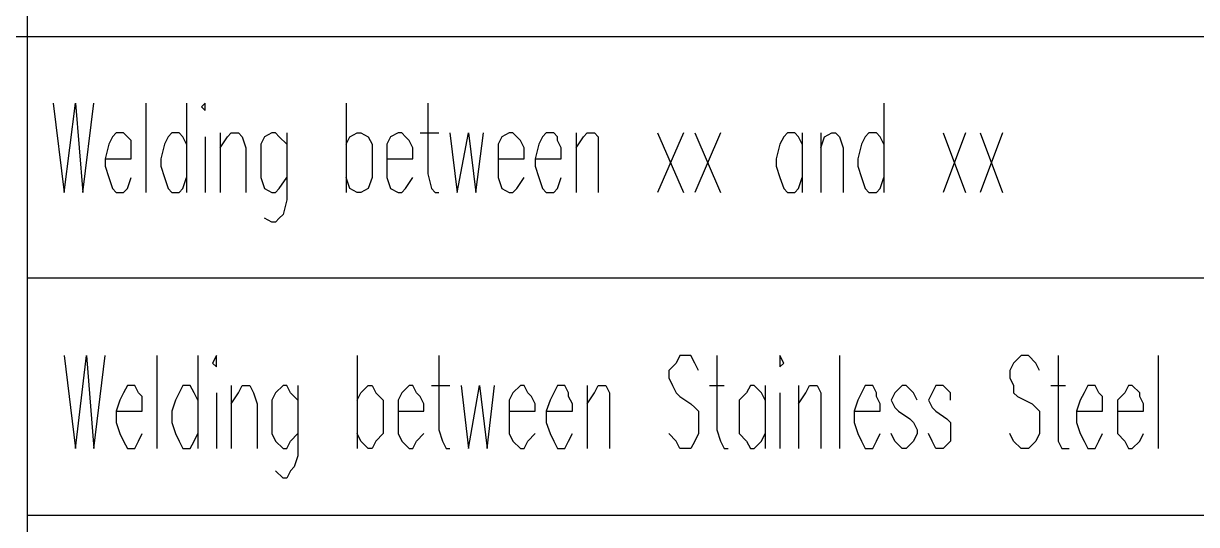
# Model space of a CAD drawing. Extents: x 0.3 to 16.2, y 0.3 to 22.9.
# Drawn here: x 13.693 to 14.748, y 19.825 to 20.275 of the extents above; entities that cross this region are included whole.
import ezdxf

# ---------------------------------------------------------------- set-up
doc = ezdxf.new("R2010")
doc.units = 0
doc.header["$MEASUREMENT"] = 0
doc.linetypes.add('AUSGEZOGEN', pattern=[0])
doc.layers.get('0').update_dxf_attribs({"linetype": 'AUSGEZOGEN'})

msp = doc.modelspace()

# ---------------------------------------------------------------- linework, layer by layer
for points in [[(13.6967, 21.5533), (13.6967, 17.6833)], [(13.5633, 20.2633), (15.9833, 20.2633)], [(13.72, 20.2033), (13.73, 20.1233), (13.73, 20.1233), (13.74, 20.2033), (13.74, 20.2033), (13.7467, 20.1233), (13.7467, 20.1233), (13.7567, 20.2033)], [(13.8033, 20.2033), (13.8033, 20.1233)], [(13.84, 20.2033), (13.84, 20.1233)], [(13.8533, 20.2), (13.8567, 20.1967), (13.8567, 20.1967), (13.8567, 20.2033), (13.8567, 20.2033), (13.8533, 20.2), (13.8533, 20.2)], [(13.9833, 20.2033), (13.9833, 20.1233)], [(14.0567, 20.2033), (14.0567, 20.14), (14.0567, 20.14), (14.06, 20.1267), (14.06, 20.1267), (14.0633, 20.1233), (14.0633, 20.1233), (14.0667, 20.1233)], [(14.4667, 20.2033), (14.4667, 20.1233)], [(13.7667, 20.1533), (13.79, 20.1533), (13.79, 20.1533), (13.79, 20.1633), (13.79, 20.1633), (13.79, 20.17), (13.79, 20.17), (13.7867, 20.1733), (13.7867, 20.1733), (13.7833, 20.1767), (13.7833, 20.1767), (13.7767, 20.1767), (13.7767, 20.1767), (13.7733, 20.1733), (13.7733, 20.1733), (13.77, 20.1667), (13.77, 20.1667), (13.7667, 20.1533), (13.7667, 20.1533), (13.7667, 20.1467), (13.7667, 20.1467), (13.77, 20.1367), (13.77, 20.1367), (13.7733, 20.1267), (13.7733, 20.1267), (13.7767, 20.1233), (13.7767, 20.1233), (13.7833, 20.1233), (13.7833, 20.1233), (13.7867, 20.1267), (13.7867, 20.1267), (13.79, 20.1367)], [(13.84, 20.1667), (13.8367, 20.1733), (13.8367, 20.1733), (13.8333, 20.1767), (13.8333, 20.1767), (13.8267, 20.1767), (13.8267, 20.1767), (13.8233, 20.1733), (13.8233, 20.1733), (13.82, 20.1667), (13.82, 20.1667), (13.8167, 20.1533), (13.8167, 20.1533), (13.8167, 20.1467), (13.8167, 20.1467), (13.82, 20.1367), (13.82, 20.1367), (13.8233, 20.1267), (13.8233, 20.1267), (13.8267, 20.1233), (13.8267, 20.1233), (13.8333, 20.1233), (13.8333, 20.1233), (13.8367, 20.1267), (13.8367, 20.1267), (13.84, 20.1367)], [(13.8567, 20.1733), (13.8567, 20.1233)], [(13.87, 20.1767), (13.87, 20.1233)], [(13.87, 20.1633), (13.8767, 20.1733), (13.8767, 20.1733), (13.88, 20.1767), (13.88, 20.1767), (13.8867, 20.1767), (13.8867, 20.1767), (13.89, 20.1733), (13.89, 20.1733), (13.8933, 20.1633), (13.8933, 20.1633), (13.8933, 20.1233)], [(13.93, 20.1667), (13.9233, 20.1733), (13.9233, 20.1733), (13.92, 20.1767), (13.92, 20.1767), (13.9167, 20.1767), (13.9167, 20.1767), (13.91, 20.1733), (13.91, 20.1733), (13.9067, 20.1667), (13.9067, 20.1667), (13.9067, 20.1367), (13.9067, 20.1367), (13.91, 20.1267), (13.91, 20.1267), (13.9167, 20.1233), (13.9167, 20.1233), (13.92, 20.1233), (13.92, 20.1233), (13.9233, 20.1267), (13.9233, 20.1267), (13.93, 20.1367)], [(13.93, 20.1767), (13.93, 20.1167), (13.93, 20.1167), (13.9267, 20.1033), (13.9267, 20.1033), (13.9233, 20.1), (13.9233, 20.1), (13.92, 20.0967), (13.92, 20.0967), (13.9167, 20.0967), (13.9167, 20.0967), (13.91, 20.1)], [(13.9833, 20.1667), (13.9867, 20.1733), (13.9867, 20.1733), (13.9933, 20.1767), (13.9933, 20.1767), (13.9967, 20.1767), (13.9967, 20.1767), (14.0033, 20.1733), (14.0033, 20.1733), (14.0067, 20.1667), (14.0067, 20.1667), (14.0067, 20.1367), (14.0067, 20.1367), (14.0033, 20.1267), (14.0033, 20.1267), (13.9967, 20.1233), (13.9967, 20.1233), (13.9933, 20.1233), (13.9933, 20.1233), (13.9867, 20.1267), (13.9867, 20.1267), (13.9833, 20.1367)], [(14.02, 20.1533), (14.0433, 20.1533), (14.0433, 20.1533), (14.0433, 20.1633), (14.0433, 20.1633), (14.04, 20.17), (14.04, 20.17), (14.0367, 20.1733), (14.0367, 20.1733), (14.0333, 20.1767), (14.0333, 20.1767), (14.03, 20.1767), (14.03, 20.1767), (14.0233, 20.1733), (14.0233, 20.1733), (14.02, 20.1667), (14.02, 20.1667), (14.02, 20.1367), (14.02, 20.1367), (14.0233, 20.1267), (14.0233, 20.1267), (14.03, 20.1233), (14.03, 20.1233), (14.0333, 20.1233), (14.0333, 20.1233), (14.0367, 20.1267), (14.0367, 20.1267), (14.0433, 20.1367)], [(14.05, 20.1767), (14.0667, 20.1767)], [(14.0767, 20.1767), (14.0833, 20.1233), (14.0833, 20.1233), (14.0933, 20.1767), (14.0933, 20.1767), (14.1, 20.1233), (14.1, 20.1233), (14.1067, 20.1767)], [(14.12, 20.1533), (14.1433, 20.1533), (14.1433, 20.1533), (14.1433, 20.1633), (14.1433, 20.1633), (14.14, 20.17), (14.14, 20.17), (14.1367, 20.1733), (14.1367, 20.1733), (14.1333, 20.1767), (14.1333, 20.1767), (14.13, 20.1767), (14.13, 20.1767), (14.1233, 20.1733), (14.1233, 20.1733), (14.12, 20.1667), (14.12, 20.1667), (14.12, 20.1367), (14.12, 20.1367), (14.1233, 20.1267), (14.1233, 20.1267), (14.13, 20.1233), (14.13, 20.1233), (14.1333, 20.1233), (14.1333, 20.1233), (14.1367, 20.1267), (14.1367, 20.1267), (14.1433, 20.1367)], [(14.1533, 20.1533), (14.1767, 20.1533), (14.1767, 20.1533), (14.1767, 20.1633), (14.1767, 20.1633), (14.1733, 20.17), (14.1733, 20.17), (14.1733, 20.1733), (14.1733, 20.1733), (14.17, 20.1767), (14.17, 20.1767), (14.1633, 20.1767), (14.1633, 20.1767), (14.16, 20.1733), (14.16, 20.1733), (14.1567, 20.1667), (14.1567, 20.1667), (14.1533, 20.1533), (14.1533, 20.1533), (14.1533, 20.1467), (14.1533, 20.1467), (14.1567, 20.1367), (14.1567, 20.1367), (14.16, 20.1267), (14.16, 20.1267), (14.1633, 20.1233), (14.1633, 20.1233), (14.17, 20.1233), (14.17, 20.1233), (14.1733, 20.1267), (14.1733, 20.1267), (14.1767, 20.1367)], [(14.19, 20.1767), (14.19, 20.1233)], [(14.19, 20.1633), (14.1967, 20.1733), (14.1967, 20.1733), (14.2, 20.1767), (14.2, 20.1767), (14.2067, 20.1767), (14.2067, 20.1767), (14.21, 20.1733), (14.21, 20.1733), (14.21, 20.1233)], [(14.2633, 20.1767), (14.2867, 20.1233)], [(14.2867, 20.1767), (14.2633, 20.1233)], [(14.2967, 20.1767), (14.32, 20.1233)], [(14.32, 20.1767), (14.2967, 20.1233)], [(14.3933, 20.1667), (14.39, 20.1733), (14.39, 20.1733), (14.3867, 20.1767), (14.3867, 20.1767), (14.38, 20.1767), (14.38, 20.1767), (14.3767, 20.1733), (14.3767, 20.1733), (14.3733, 20.1667), (14.3733, 20.1667), (14.37, 20.1533), (14.37, 20.1533), (14.37, 20.1467), (14.37, 20.1467), (14.3733, 20.1367), (14.3733, 20.1367), (14.3767, 20.1267), (14.3767, 20.1267), (14.38, 20.1233), (14.38, 20.1233), (14.3867, 20.1233), (14.3867, 20.1233), (14.39, 20.1267), (14.39, 20.1267), (14.3933, 20.1367)], [(14.3933, 20.1767), (14.3933, 20.1233)], [(14.41, 20.1767), (14.41, 20.1233)], [(14.41, 20.1633), (14.4133, 20.1733), (14.4133, 20.1733), (14.42, 20.1767), (14.42, 20.1767), (14.4233, 20.1767), (14.4233, 20.1767), (14.4267, 20.1733), (14.4267, 20.1733), (14.43, 20.1633), (14.43, 20.1633), (14.43, 20.1233)], [(14.4667, 20.1667), (14.4633, 20.1733), (14.4633, 20.1733), (14.46, 20.1767), (14.46, 20.1767), (14.4533, 20.1767), (14.4533, 20.1767), (14.45, 20.1733), (14.45, 20.1733), (14.4467, 20.1667), (14.4467, 20.1667), (14.4433, 20.1533), (14.4433, 20.1533), (14.4433, 20.1467), (14.4433, 20.1467), (14.4467, 20.1367), (14.4467, 20.1367), (14.45, 20.1267), (14.45, 20.1267), (14.4533, 20.1233), (14.4533, 20.1233), (14.46, 20.1233), (14.46, 20.1233), (14.4633, 20.1267), (14.4633, 20.1267), (14.4667, 20.1367)], [(14.52, 20.1767), (14.54, 20.1233)], [(14.54, 20.1767), (14.52, 20.1233)], [(14.5533, 20.1767), (14.5733, 20.1233)], [(14.5733, 20.1767), (14.5533, 20.1233)], [(13.6967, 20.0467), (15.9833, 20.0467)], [(13.73, 19.9767), (13.74, 19.8933), (13.74, 19.8933), (13.75, 19.9767), (13.75, 19.9767), (13.7567, 19.8933), (13.7567, 19.8933), (13.7667, 19.9767)], [(13.8133, 19.9767), (13.8133, 19.8933)], [(13.85, 19.9767), (13.85, 19.8933)], [(13.8633, 19.97), (13.8667, 19.9667), (13.8667, 19.9667), (13.8667, 19.9767), (13.8667, 19.9767), (13.8633, 19.97), (13.8633, 19.97)], [(13.9933, 19.9767), (13.9933, 19.8933)], [(14.0667, 19.9767), (14.0667, 19.91), (14.0667, 19.91), (14.07, 19.9), (14.07, 19.9), (14.0733, 19.8933), (14.0733, 19.8933), (14.0767, 19.8933)], [(14.3, 19.9633), (14.2967, 19.97), (14.2967, 19.97), (14.2933, 19.9767), (14.2933, 19.9767), (14.2833, 19.9767), (14.2833, 19.9767), (14.28, 19.97), (14.28, 19.97), (14.2733, 19.9633), (14.2733, 19.9633), (14.2733, 19.9567), (14.2733, 19.9567), (14.2767, 19.95), (14.2767, 19.95), (14.28, 19.9433), (14.28, 19.9433), (14.2833, 19.94), (14.2833, 19.94), (14.2933, 19.9333), (14.2933, 19.9333), (14.2967, 19.93), (14.2967, 19.93), (14.3, 19.9267), (14.3, 19.9267), (14.3, 19.9067), (14.3, 19.9067), (14.2967, 19.9), (14.2967, 19.9), (14.2933, 19.8933), (14.2933, 19.8933), (14.2833, 19.8933), (14.2833, 19.8933), (14.28, 19.9), (14.28, 19.9), (14.2733, 19.9067)], [(14.3167, 19.9767), (14.3167, 19.91), (14.3167, 19.91), (14.32, 19.9), (14.32, 19.9), (14.3233, 19.8933), (14.3233, 19.8933), (14.3267, 19.8933)], [(14.3733, 19.97), (14.3733, 19.9667), (14.3733, 19.9667), (14.3767, 19.97), (14.3767, 19.97), (14.3733, 19.9767), (14.3733, 19.9767), (14.3733, 19.97), (14.3733, 19.97)], [(14.4267, 19.9767), (14.4267, 19.8933)], [(14.6067, 19.9633), (14.6033, 19.97), (14.6033, 19.97), (14.5967, 19.9767), (14.5967, 19.9767), (14.59, 19.9767), (14.59, 19.9767), (14.5833, 19.97), (14.5833, 19.97), (14.58, 19.9633), (14.58, 19.9633), (14.58, 19.9567), (14.58, 19.9567), (14.5833, 19.95), (14.5833, 19.95), (14.5833, 19.9433), (14.5833, 19.9433), (14.5867, 19.94), (14.5867, 19.94), (14.6, 19.9333), (14.6, 19.9333), (14.6033, 19.93), (14.6033, 19.93), (14.6067, 19.9267), (14.6067, 19.9267), (14.6067, 19.9067), (14.6067, 19.9067), (14.6033, 19.9), (14.6033, 19.9), (14.5967, 19.8933), (14.5967, 19.8933), (14.59, 19.8933), (14.59, 19.8933), (14.5833, 19.9), (14.5833, 19.9), (14.58, 19.9067)], [(14.6233, 19.9767), (14.6233, 19.9), (14.6233, 19.9), (14.6267, 19.8933), (14.6267, 19.8933), (14.6333, 19.8933)], [(14.7133, 19.9767), (14.7133, 19.8933)], [(13.7767, 19.9267), (13.8, 19.9267), (13.8, 19.9267), (13.8, 19.9333), (13.8, 19.9333), (13.8, 19.94), (13.8, 19.94), (13.7967, 19.9433), (13.7967, 19.9433), (13.7933, 19.95), (13.7933, 19.95), (13.7867, 19.95), (13.7867, 19.95), (13.7833, 19.9433), (13.7833, 19.9433), (13.78, 19.9367), (13.78, 19.9367), (13.7767, 19.9267), (13.7767, 19.9267), (13.7767, 19.9167), (13.7767, 19.9167), (13.78, 19.9067), (13.78, 19.9067), (13.7833, 19.9), (13.7833, 19.9), (13.7867, 19.8933), (13.7867, 19.8933), (13.7933, 19.8933), (13.7933, 19.8933), (13.7967, 19.9), (13.7967, 19.9), (13.8, 19.9067)], [(13.85, 19.9367), (13.8467, 19.9433), (13.8467, 19.9433), (13.8433, 19.95), (13.8433, 19.95), (13.8367, 19.95), (13.8367, 19.95), (13.8333, 19.9433), (13.8333, 19.9433), (13.83, 19.9367), (13.83, 19.9367), (13.8267, 19.9267), (13.8267, 19.9267), (13.8267, 19.9167), (13.8267, 19.9167), (13.83, 19.9067), (13.83, 19.9067), (13.8333, 19.9), (13.8333, 19.9), (13.8367, 19.8933), (13.8367, 19.8933), (13.8433, 19.8933), (13.8433, 19.8933), (13.8467, 19.9), (13.8467, 19.9), (13.85, 19.9067)], [(13.88, 19.95), (13.88, 19.8933)], [(13.88, 19.9333), (13.8867, 19.9433), (13.8867, 19.9433), (13.89, 19.95), (13.89, 19.95), (13.8967, 19.95), (13.8967, 19.95), (13.9, 19.9433), (13.9, 19.9433), (13.9033, 19.9333), (13.9033, 19.9333), (13.9033, 19.8933)], [(13.94, 19.9367), (13.9333, 19.9433), (13.9333, 19.9433), (13.93, 19.95), (13.93, 19.95), (13.9267, 19.95), (13.9267, 19.95), (13.92, 19.9433), (13.92, 19.9433), (13.9167, 19.9367), (13.9167, 19.9367), (13.9167, 19.9067), (13.9167, 19.9067), (13.92, 19.9), (13.92, 19.9), (13.9267, 19.8933), (13.9267, 19.8933), (13.93, 19.8933), (13.93, 19.8933), (13.9333, 19.9), (13.9333, 19.9), (13.94, 19.9067)], [(13.94, 19.95), (13.94, 19.8867), (13.94, 19.8867), (13.9367, 19.8767), (13.9367, 19.8767), (13.9333, 19.8733), (13.9333, 19.8733), (13.93, 19.8667), (13.93, 19.8667), (13.9267, 19.8667), (13.9267, 19.8667), (13.92, 19.8733)], [(13.9933, 19.9367), (13.9967, 19.9433), (13.9967, 19.9433), (14.0033, 19.95), (14.0033, 19.95), (14.0067, 19.95), (14.0067, 19.95), (14.01, 19.9433), (14.01, 19.9433), (14.0167, 19.9367), (14.0167, 19.9367), (14.0167, 19.9067), (14.0167, 19.9067), (14.01, 19.9), (14.01, 19.9), (14.0067, 19.8933), (14.0067, 19.8933), (14.0033, 19.8933), (14.0033, 19.8933), (13.9967, 19.9), (13.9967, 19.9), (13.9933, 19.9067)], [(14.03, 19.9267), (14.0533, 19.9267), (14.0533, 19.9267), (14.0533, 19.9333), (14.0533, 19.9333), (14.05, 19.94), (14.05, 19.94), (14.0467, 19.9433), (14.0467, 19.9433), (14.0433, 19.95), (14.0433, 19.95), (14.04, 19.95), (14.04, 19.95), (14.0333, 19.9433), (14.0333, 19.9433), (14.03, 19.9367), (14.03, 19.9367), (14.03, 19.9067), (14.03, 19.9067), (14.0333, 19.9), (14.0333, 19.9), (14.04, 19.8933), (14.04, 19.8933), (14.0433, 19.8933), (14.0433, 19.8933), (14.0467, 19.9), (14.0467, 19.9), (14.0533, 19.9067)], [(14.06, 19.95), (14.0767, 19.95)], [(14.0867, 19.95), (14.0933, 19.8933), (14.0933, 19.8933), (14.1033, 19.95), (14.1033, 19.95), (14.11, 19.8933), (14.11, 19.8933), (14.1167, 19.95)], [(14.13, 19.9267), (14.1533, 19.9267), (14.1533, 19.9267), (14.1533, 19.9333), (14.1533, 19.9333), (14.15, 19.94), (14.15, 19.94), (14.1467, 19.9433), (14.1467, 19.9433), (14.1433, 19.95), (14.1433, 19.95), (14.14, 19.95), (14.14, 19.95), (14.1333, 19.9433), (14.1333, 19.9433), (14.13, 19.9367), (14.13, 19.9367), (14.13, 19.9067), (14.13, 19.9067), (14.1333, 19.9), (14.1333, 19.9), (14.14, 19.8933), (14.14, 19.8933), (14.1433, 19.8933), (14.1433, 19.8933), (14.1467, 19.9), (14.1467, 19.9), (14.1533, 19.9067)], [(14.1633, 19.9267), (14.1867, 19.9267), (14.1867, 19.9267), (14.1867, 19.9333), (14.1867, 19.9333), (14.1833, 19.94), (14.1833, 19.94), (14.1833, 19.9433), (14.1833, 19.9433), (14.18, 19.95), (14.18, 19.95), (14.1733, 19.95), (14.1733, 19.95), (14.17, 19.9433), (14.17, 19.9433), (14.1667, 19.9367), (14.1667, 19.9367), (14.1633, 19.9267), (14.1633, 19.9267), (14.1633, 19.9167), (14.1633, 19.9167), (14.1667, 19.9067), (14.1667, 19.9067), (14.17, 19.9), (14.17, 19.9), (14.1733, 19.8933), (14.1733, 19.8933), (14.18, 19.8933), (14.18, 19.8933), (14.1833, 19.9), (14.1833, 19.9), (14.1867, 19.9067)], [(14.2, 19.95), (14.2, 19.8933)], [(14.2, 19.9333), (14.2067, 19.9433), (14.2067, 19.9433), (14.21, 19.95), (14.21, 19.95), (14.2167, 19.95), (14.2167, 19.95), (14.22, 19.9433), (14.22, 19.9433), (14.22, 19.8933)], [(14.31, 19.95), (14.3233, 19.95)], [(14.36, 19.9367), (14.3567, 19.9433), (14.3567, 19.9433), (14.35, 19.95), (14.35, 19.95), (14.3467, 19.95), (14.3467, 19.95), (14.3433, 19.9433), (14.3433, 19.9433), (14.3367, 19.9367), (14.3367, 19.9367), (14.3367, 19.9067), (14.3367, 19.9067), (14.3433, 19.9), (14.3433, 19.9), (14.3467, 19.8933), (14.3467, 19.8933), (14.35, 19.8933), (14.35, 19.8933), (14.3567, 19.9), (14.3567, 19.9), (14.36, 19.9067)], [(14.36, 19.95), (14.36, 19.8933)], [(14.39, 19.95), (14.39, 19.8933)], [(14.39, 19.9333), (14.3967, 19.9433), (14.3967, 19.9433), (14.4, 19.95), (14.4, 19.95), (14.4067, 19.95), (14.4067, 19.95), (14.41, 19.9433), (14.41, 19.9433), (14.41, 19.8933)], [(14.44, 19.9267), (14.4633, 19.9267), (14.4633, 19.9267), (14.4633, 19.9333), (14.4633, 19.9333), (14.46, 19.94), (14.46, 19.94), (14.46, 19.9433), (14.46, 19.9433), (14.4567, 19.95), (14.4567, 19.95), (14.45, 19.95), (14.45, 19.95), (14.4467, 19.9433), (14.4467, 19.9433), (14.4433, 19.9367), (14.4433, 19.9367), (14.44, 19.9267), (14.44, 19.9267), (14.44, 19.9167), (14.44, 19.9167), (14.4433, 19.9067), (14.4433, 19.9067), (14.4467, 19.9), (14.4467, 19.9), (14.45, 19.8933), (14.45, 19.8933), (14.4567, 19.8933), (14.4567, 19.8933), (14.46, 19.9), (14.46, 19.9), (14.4633, 19.9067)], [(14.4967, 19.9367), (14.4933, 19.9433), (14.4933, 19.9433), (14.4867, 19.95), (14.4867, 19.95), (14.4833, 19.95), (14.4833, 19.95), (14.4767, 19.9433), (14.4767, 19.9433), (14.4733, 19.9367), (14.4733, 19.9367), (14.4767, 19.93), (14.4767, 19.93), (14.48, 19.9267), (14.48, 19.9267), (14.49, 19.92), (14.49, 19.92), (14.4933, 19.9167), (14.4933, 19.9167), (14.4967, 19.91), (14.4967, 19.91), (14.4967, 19.9067), (14.4967, 19.9067), (14.4933, 19.9), (14.4933, 19.9), (14.4867, 19.8933), (14.4867, 19.8933), (14.4833, 19.8933), (14.4833, 19.8933), (14.4767, 19.9), (14.4767, 19.9), (14.4733, 19.9067)], [(14.5267, 19.9367), (14.5267, 19.9433), (14.5267, 19.9433), (14.52, 19.95), (14.52, 19.95), (14.5133, 19.95), (14.5133, 19.95), (14.51, 19.9433), (14.51, 19.9433), (14.5067, 19.9367), (14.5067, 19.9367), (14.51, 19.93), (14.51, 19.93), (14.5133, 19.9267), (14.5133, 19.9267), (14.5233, 19.92), (14.5233, 19.92), (14.5267, 19.9167), (14.5267, 19.9167), (14.5267, 19.9), (14.5267, 19.9), (14.52, 19.8933), (14.52, 19.8933), (14.5133, 19.8933), (14.5133, 19.8933), (14.51, 19.9), (14.51, 19.9), (14.5067, 19.9067)], [(14.6167, 19.95), (14.63, 19.95)], [(14.64, 19.9267), (14.6633, 19.9267), (14.6633, 19.9267), (14.6633, 19.9333), (14.6633, 19.9333), (14.6633, 19.94), (14.6633, 19.94), (14.66, 19.9433), (14.66, 19.9433), (14.6567, 19.95), (14.6567, 19.95), (14.65, 19.95), (14.65, 19.95), (14.6467, 19.9433), (14.6467, 19.9433), (14.6433, 19.9367), (14.6433, 19.9367), (14.64, 19.9267), (14.64, 19.9267), (14.64, 19.9167), (14.64, 19.9167), (14.6433, 19.9067), (14.6433, 19.9067), (14.6467, 19.9), (14.6467, 19.9), (14.65, 19.8933), (14.65, 19.8933), (14.6567, 19.8933), (14.6567, 19.8933), (14.66, 19.9), (14.66, 19.9), (14.6633, 19.9067)], [(14.6767, 19.9267), (14.7, 19.9267), (14.7, 19.9267), (14.7, 19.9333), (14.7, 19.9333), (14.6967, 19.94), (14.6967, 19.94), (14.6967, 19.9433), (14.6967, 19.9433), (14.69, 19.95), (14.69, 19.95), (14.6867, 19.95), (14.6867, 19.95), (14.6833, 19.9433), (14.6833, 19.9433), (14.6767, 19.9367), (14.6767, 19.9367), (14.6767, 19.9067), (14.6767, 19.9067), (14.6833, 19.9), (14.6833, 19.9), (14.6867, 19.8933), (14.6867, 19.8933), (14.69, 19.8933), (14.69, 19.8933), (14.6967, 19.9), (14.6967, 19.9), (14.7, 19.9067)], [(13.8667, 19.9433), (13.8667, 19.8933)], [(14.3733, 19.9433), (14.3733, 19.8933)], [(13.6967, 19.8333), (15.9833, 19.8333)]]:
    msp.add_lwpolyline(points)

doc.saveas('drawing.dxf')
